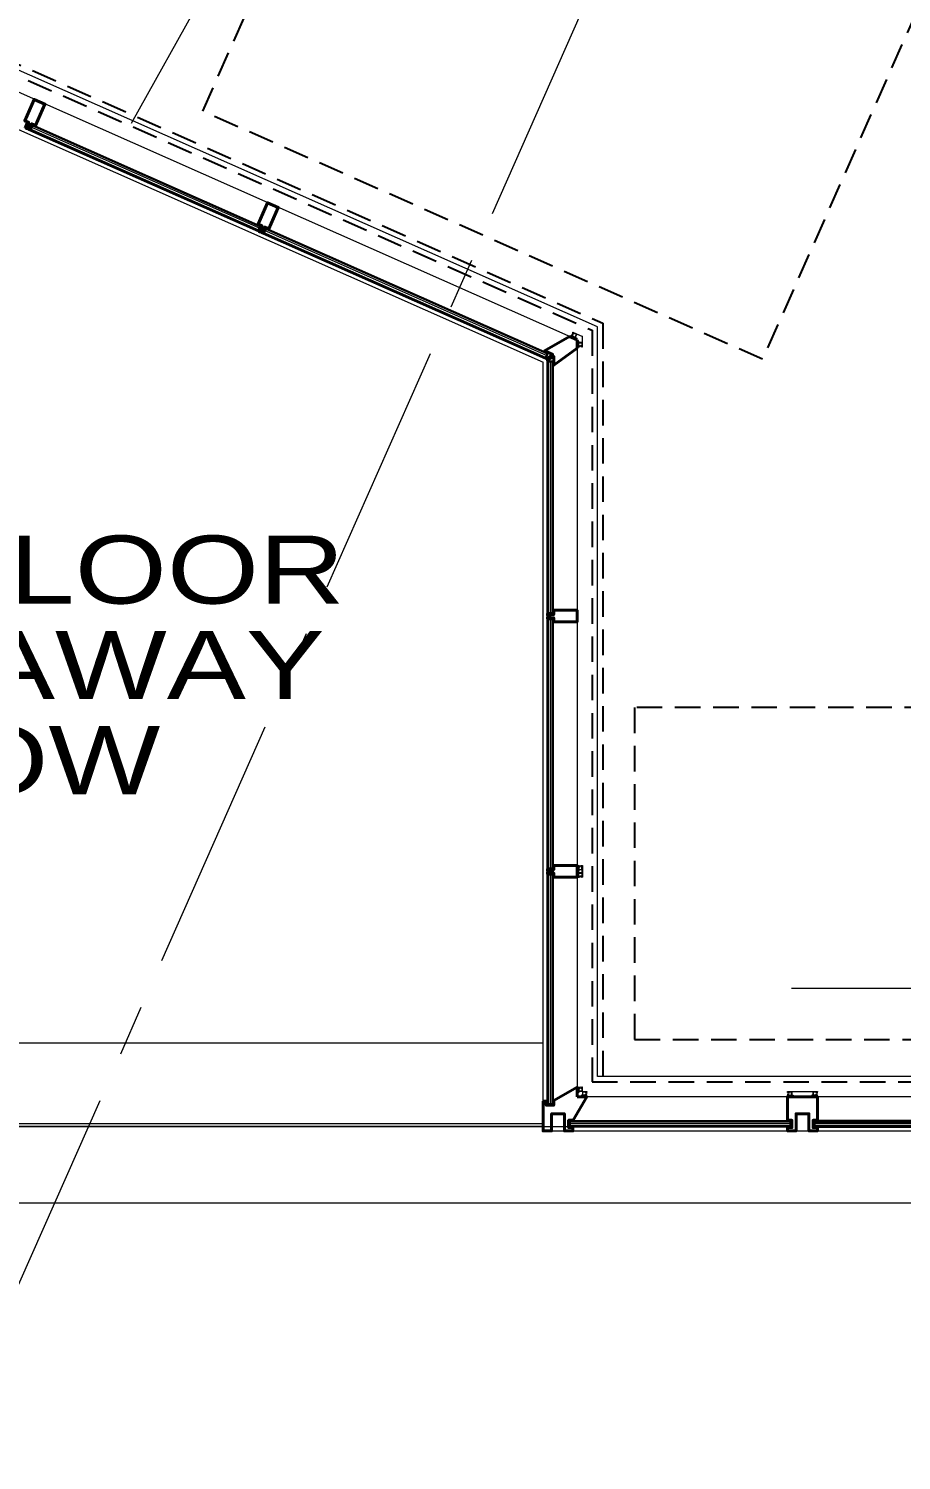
# Model space of a CAD drawing. Header units: inches. Extents: x -26500 to -19632, y -3347 to 2257.
# Drawn here: x -24543 to -24337.8, y -96.4 to 240.2 of the extents above; entities that cross this region are included whole.
import ezdxf

# ---------------------------------------------------------------- set-up
doc = ezdxf.new("R2010")
doc.units = ezdxf.units.IN
doc.header["$LTSCALE"] = 48
doc.header["$MEASUREMENT"] = 0
doc.linetypes.add('A105$0$CENTER', pattern=[2, 1.25, -0.25, 0.25, -0.25])
doc.linetypes.add('NB - 9th floor_plan$0$HIDDEN2', pattern=[0.1875, 0.125, -0.0625])
for name, color, linetype in [('A105$0$A-ANNO-TEXT', 8, 'Continuous'), ('A105$0$A-CLNG-RAIL', 8, 'Continuous'), ('A105$0$A-FLOR-AWNG', 8, 'Continuous'), ('A105$0$A-FLOR-SLAB', 8, 'Continuous'), ('A105$0$A-GLAZ', 8, 'Continuous'), ('A105$0$A-GLAZ-CRNA', 8, 'Continuous'), ('A105$0$A-GLAZ-FULL', 8, 'Continuous'), ('A105$0$A-GRID-GRD1-12', 8, 'Continuous'), ('A105$0$A-GRID-GRDP0-15', 8, 'Continuous'), ('NB - 9th floor_plan$0$STDROPS', 1, 'NB - 9th floor_plan$0$HIDDEN2'), ('NB - 9th floor_plan$0$STSLABEDGE', 1, 'NB - 9th floor_plan$0$HIDDEN2'), ('NB - 9th floor_plan$0$STSLABNOTCH', 1, 'NB - 9th floor_plan$0$HIDDEN2'), ('XREF', 7, 'Continuous')]:
    doc.layers.add(name, color=color, linetype=linetype)
doc.styles.add('A105$0$style-Arial', font='arial.ttf')

# ---------------------------------------------------------------- blocks, each defined once
blk = doc.blocks.new('NB - 9th floor_plan')
at = {"layer": 'NB - 9th floor_plan$0$STDROPS', "transparency": 33554687}
for points in [[(-24370.41, 162.48), (-24502.08, 220.78), (-24400.08, 451.14), (-24268.41, 392.84)], [(-24400.52, 2.59), (-24241.02, 2.59), (-24241.02, 80.6), (-24400.52, 80.59)]]:
    blk.add_lwpolyline(points, close=True, dxfattribs=at)
at = {"layer": 'NB - 9th floor_plan$0$STSLABEDGE', "transparency": 33554687, "elevation": 0}
blk.add_lwpolyline([(-24584.31, 246.25), (-24410.52, 169.31), (-24410.52, -7.4), (-22871.02, -7.4), (-22871.02, 52.59), (-22491.02, 52.59), (-22491.02, -7.4), (-21071.52, -7.4), (-21071.52, 1531.59), (-23870.52, 1531.6), (-23870.52, 1357.71), (-23921.15, 1307.64), (-24082.68, 1379.16), (-24584.31, 246.25)], close=True, dxfattribs=at)
at = {"layer": 'NB - 9th floor_plan$0$STSLABNOTCH', "transparency": 33554687, "elevation": 0}
blk.add_lwpolyline([(-24583.3, 248.54), (-24408.02, 170.93), (-24408.02, -7.4)], dxfattribs=at)
blk = doc.blocks.new('*U974')
at = {"layer": 'A105$0$A-CLNG-RAIL', "linetype": 'Continuous', "lineweight": 13}
for p, q in [((0.65, 0.59), (-0.35, 0.59)), ((-0.35, 0.59), (-0.35, -0.23)), ((-0.3, -0.23), (-0.3, 0.54)), ((-0.3, 0.54), (0.26, 0.54)), ((0.26, 0.54), (0.26, 0.45)), ((0.26, 0.45), (0.37, 0.45)), ((0.31, 0.49), (0.31, 0.54)), ((0.31, 0.54), (0.61, 0.54)), ((0.37, 0.49), (0.31, 0.49)), ((0.37, 0.45), (0.37, 0.49)), ((0.61, 0.49), (0.55, 0.49)), ((0.55, 0.49), (0.55, 0.45)), ((0.55, 0.45), (0.65, 0.45)), ((0.61, 0.54), (0.61, 0.49)), ((0.65, 0.45), (0.65, 0.59)), ((-0.57, -0.23), (-0.65, -0.23)), ((-0.65, -0.23), (-0.65, -0.59)), ((-0.65, -0.59), (-0.6, -0.59)), ((-0.6, -0.39), (-0.6, -0.29)), ((-0.6, -0.29), (0.19, -0.29)), ((-0.6, -0.51), (-0.56, -0.39)), ((-0.56, -0.39), (-0.6, -0.39)), ((-0.6, -0.59), (-0.6, -0.51)), ((-0.44, -0.2), (-0.57, -0.23)), ((-0.44, -0.23), (-0.44, -0.2)), ((-0.35, -0.23), (-0.44, -0.23)), ((0.37, -0.23), (-0.3, -0.23)), ((0.19, -0.39), (0.15, -0.39)), ((0.15, -0.39), (0.19, -0.51)), ((0.19, -0.29), (0.19, -0.39)), ((0.19, -0.51), (0.19, -0.59)), ((0.19, -0.59), (0.23, -0.59)), ((0.23, -0.59), (0.23, -0.37)), ((0.23, -0.37), (0.61, -0.37)), ((0.31, -0.32), (0.31, -0.27)), ((0.31, -0.27), (0.37, -0.27)), ((0.61, -0.32), (0.31, -0.32)), ((0.37, -0.27), (0.37, -0.23)), ((0.65, -0.23), (0.55, -0.23)), ((0.55, -0.23), (0.55, -0.27)), ((0.55, -0.27), (0.61, -0.27)), ((0.61, -0.27), (0.61, -0.32)), ((0.61, -0.37), (0.61, -0.59)), ((0.61, -0.59), (0.65, -0.59)), ((0.65, -0.59), (0.65, -0.23))]:
    blk.add_line(p, q, dxfattribs=at)
at = {"layer": 'A105$0$A-CLNG-RAIL', "lineweight": 13, "flags": 128}
for points in [[(0.39, 0.5), (0.38, 0.44), (0.38, 0.37), (0.33, 0.18)], [(0.39, -0.29), (0.38, -0.23), (0.38, -0.16), (0.33, 0.03)], [(0.55, 0.51), (0.36, 0.51)], [(0.55, -0.3), (0.36, -0.3)]]:
    blk.add_lwpolyline(points, dxfattribs=at)
at = {"layer": 'A105$0$A-CLNG-RAIL', "lineweight": 13}
for points in [[(0.41, 0.5), (0.41, 0.44), (0.41, 0.38), (0.4, 0.34), (0.4, 0.31), (0.37, 0.18)], [(0.41, -0.29), (0.41, -0.23), (0.41, -0.17), (0.4, -0.12), (0.4, -0.1), (0.37, 0.03)], [(0.45, 0.51), (0.44, 0.4), (0.45, 0.34), (0.44, 0.31), (0.44, 0.18)], [(0.45, -0.3), (0.44, -0.19), (0.45, -0.12), (0.44, -0.1), (0.44, 0.03)], [(0.47, 0.51), (0.47, 0.49), (0.46, 0.45), (0.47, 0.36), (0.49, 0.31), (0.51, 0.18)], [(0.47, -0.3), (0.47, -0.28), (0.46, -0.24), (0.47, -0.15), (0.49, -0.1), (0.51, 0.03)], [(0.5, 0.51), (0.5, 0.47), (0.5, 0.41), (0.53, 0.34), (0.54, 0.31), (0.59, 0.18)], [(0.5, -0.29), (0.5, -0.26), (0.5, -0.2), (0.53, -0.13), (0.54, -0.1), (0.59, 0.03)], [(0.53, 0.51), (0.52, 0.46), (0.53, 0.41), (0.57, 0.34), (0.59, 0.31), (0.64, 0.18)], [(0.53, -0.29), (0.52, -0.24), (0.53, -0.2), (0.57, -0.12), (0.59, -0.1), (0.64, 0.03)]]:
    blk.add_open_spline(points, degree=3, dxfattribs=at)
blk = doc.blocks.new('*U975')
at = {"layer": 'A105$0$A-CLNG-RAIL', "linetype": 'Continuous', "lineweight": 13}
for p, q in [((-0.65, 0.45), (-0.65, 0.59)), ((-0.65, 0.59), (0.35, 0.59)), ((-0.55, 0.45), (-0.65, 0.45)), ((-0.31, 0.54), (-0.61, 0.54)), ((-0.61, 0.54), (-0.61, 0.49)), ((-0.61, 0.49), (-0.55, 0.49)), ((-0.55, 0.49), (-0.55, 0.45)), ((-0.37, 0.45), (-0.37, 0.49)), ((-0.37, 0.49), (-0.31, 0.49)), ((-0.26, 0.45), (-0.37, 0.45)), ((-0.31, 0.49), (-0.31, 0.54)), ((0.3, 0.54), (-0.26, 0.54)), ((-0.26, 0.54), (-0.26, 0.45)), ((0.3, -0.23), (0.3, 0.54)), ((0.35, 0.59), (0.35, -0.23)), ((-0.65, -0.59), (-0.65, -0.23)), ((-0.65, -0.23), (-0.55, -0.23)), ((-0.61, -0.59), (-0.65, -0.59)), ((-0.55, -0.27), (-0.61, -0.27)), ((-0.61, -0.27), (-0.61, -0.32)), ((-0.61, -0.32), (-0.31, -0.32)), ((-0.23, -0.37), (-0.61, -0.37)), ((-0.61, -0.37), (-0.61, -0.59)), ((-0.55, -0.23), (-0.55, -0.27)), ((-0.37, -0.27), (-0.37, -0.23)), ((-0.37, -0.23), (0.3, -0.23)), ((-0.31, -0.27), (-0.37, -0.27)), ((-0.31, -0.32), (-0.31, -0.27)), ((-0.23, -0.59), (-0.23, -0.37)), ((-0.19, -0.59), (-0.23, -0.59)), ((0.6, -0.29), (-0.19, -0.29)), ((-0.19, -0.29), (-0.19, -0.39)), ((-0.19, -0.39), (-0.15, -0.39)), ((-0.15, -0.39), (-0.19, -0.51)), ((-0.19, -0.51), (-0.19, -0.59)), ((0.35, -0.23), (0.44, -0.23)), ((0.44, -0.23), (0.44, -0.2)), ((0.44, -0.2), (0.57, -0.23)), ((0.6, -0.51), (0.56, -0.39)), ((0.56, -0.39), (0.6, -0.39)), ((0.57, -0.23), (0.65, -0.23)), ((0.6, -0.39), (0.6, -0.29)), ((0.6, -0.59), (0.6, -0.51)), ((0.65, -0.59), (0.6, -0.59)), ((0.65, -0.23), (0.65, -0.59))]:
    blk.add_line(p, q, dxfattribs=at)
at = {"layer": 'A105$0$A-CLNG-RAIL', "lineweight": 13, "flags": 128}
for points in [[(-0.55, 0.51), (-0.36, 0.51)], [(-0.39, 0.5), (-0.38, 0.44), (-0.38, 0.37), (-0.33, 0.18)], [(-0.39, -0.29), (-0.38, -0.23), (-0.38, -0.16), (-0.33, 0.03)], [(-0.55, -0.3), (-0.36, -0.3)]]:
    blk.add_lwpolyline(points, dxfattribs=at)
at = {"layer": 'A105$0$A-CLNG-RAIL', "lineweight": 13}
for points in [[(-0.53, 0.51), (-0.52, 0.46), (-0.53, 0.41), (-0.57, 0.34), (-0.59, 0.31), (-0.64, 0.18)], [(-0.53, -0.29), (-0.52, -0.24), (-0.53, -0.2), (-0.57, -0.12), (-0.59, -0.1), (-0.64, 0.03)], [(-0.5, 0.51), (-0.5, 0.47), (-0.5, 0.41), (-0.53, 0.34), (-0.54, 0.31), (-0.59, 0.18)], [(-0.5, -0.29), (-0.5, -0.26), (-0.5, -0.2), (-0.53, -0.13), (-0.54, -0.1), (-0.59, 0.03)], [(-0.47, 0.51), (-0.47, 0.49), (-0.46, 0.45), (-0.47, 0.36), (-0.49, 0.31), (-0.51, 0.18)], [(-0.47, -0.3), (-0.47, -0.28), (-0.46, -0.24), (-0.47, -0.15), (-0.49, -0.1), (-0.51, 0.03)], [(-0.45, 0.51), (-0.44, 0.4), (-0.45, 0.34), (-0.44, 0.31), (-0.44, 0.18)], [(-0.45, -0.3), (-0.44, -0.19), (-0.45, -0.12), (-0.44, -0.1), (-0.44, 0.03)], [(-0.41, 0.5), (-0.41, 0.44), (-0.41, 0.38), (-0.4, 0.34), (-0.4, 0.31), (-0.37, 0.18)], [(-0.41, -0.29), (-0.41, -0.23), (-0.41, -0.17), (-0.4, -0.12), (-0.4, -0.1), (-0.37, 0.03)]]:
    blk.add_open_spline(points, degree=3, dxfattribs=at)
blk = doc.blocks.new('*U976')
at = {"layer": 'A105$0$A-CLNG-RAIL', "linetype": 'Continuous', "lineweight": 13}
for p, q in [((-0.23, 0.65), (-0.59, 0.65)), ((-0.59, 0.65), (-0.59, 0.6)), ((-0.59, 0.6), (-0.51, 0.6)), ((-0.51, 0.6), (-0.39, 0.56)), ((-0.39, 0.56), (-0.39, 0.6)), ((-0.39, 0.6), (-0.29, 0.6)), ((-0.29, 0.6), (-0.29, -0.19)), ((-0.23, 0.57), (-0.23, 0.65)), ((-0.2, 0.44), (-0.23, 0.57)), ((-0.23, 0.35), (-0.23, 0.44)), ((-0.23, 0.44), (-0.2, 0.44)), ((0.59, 0.35), (-0.23, 0.35)), ((-0.23, -0.37), (-0.23, 0.3)), ((-0.23, 0.3), (0.54, 0.3)), ((0.54, 0.3), (0.54, -0.26)), ((0.59, -0.65), (0.59, 0.35)), ((-0.51, -0.19), (-0.59, -0.19)), ((-0.59, -0.19), (-0.59, -0.23)), ((-0.59, -0.23), (-0.37, -0.23)), ((-0.37, -0.61), (-0.59, -0.61)), ((-0.59, -0.61), (-0.59, -0.65)), ((-0.59, -0.65), (-0.23, -0.65)), ((-0.39, -0.15), (-0.51, -0.19)), ((-0.39, -0.19), (-0.39, -0.15)), ((-0.29, -0.19), (-0.39, -0.19)), ((-0.37, -0.23), (-0.37, -0.61)), ((-0.32, -0.61), (-0.32, -0.31)), ((-0.32, -0.31), (-0.27, -0.31)), ((-0.27, -0.61), (-0.32, -0.61)), ((-0.27, -0.31), (-0.27, -0.37)), ((-0.27, -0.37), (-0.23, -0.37)), ((-0.23, -0.55), (-0.27, -0.55)), ((-0.27, -0.55), (-0.27, -0.61)), ((-0.23, -0.65), (-0.23, -0.55)), ((0.54, -0.26), (0.45, -0.26)), ((0.45, -0.26), (0.45, -0.37)), ((0.45, -0.37), (0.49, -0.37)), ((0.49, -0.55), (0.45, -0.55)), ((0.45, -0.55), (0.45, -0.65)), ((0.45, -0.65), (0.59, -0.65)), ((0.49, -0.37), (0.49, -0.31)), ((0.49, -0.31), (0.54, -0.31)), ((0.49, -0.61), (0.49, -0.55)), ((0.54, -0.61), (0.49, -0.61)), ((0.54, -0.31), (0.54, -0.61))]:
    blk.add_line(p, q, dxfattribs=at)
at = {"layer": 'A105$0$A-CLNG-RAIL', "lineweight": 13, "flags": 128}
for points in [[(-0.3, -0.55), (-0.3, -0.36)], [(-0.29, -0.39), (-0.23, -0.38), (-0.16, -0.38), (0.03, -0.33)], [(0.5, -0.39), (0.44, -0.38), (0.37, -0.38), (0.18, -0.33)], [(0.51, -0.55), (0.51, -0.36)]]:
    blk.add_lwpolyline(points, dxfattribs=at)
at = {"layer": 'A105$0$A-CLNG-RAIL', "lineweight": 13}
for points in [[(-0.3, -0.45), (-0.19, -0.44), (-0.12, -0.45), (-0.1, -0.44), (0.03, -0.44)], [(-0.3, -0.47), (-0.28, -0.47), (-0.24, -0.46), (-0.15, -0.47), (-0.1, -0.49), (0.03, -0.51)], [(-0.29, -0.41), (-0.23, -0.41), (-0.17, -0.41), (-0.12, -0.4), (-0.1, -0.4), (0.03, -0.37)], [(-0.29, -0.5), (-0.26, -0.5), (-0.2, -0.5), (-0.13, -0.53), (-0.1, -0.54), (0.03, -0.59)], [(-0.29, -0.53), (-0.24, -0.52), (-0.2, -0.53), (-0.12, -0.57), (-0.1, -0.59), (0.03, -0.64)], [(0.5, -0.41), (0.44, -0.41), (0.38, -0.41), (0.34, -0.4), (0.31, -0.4), (0.18, -0.37)], [(0.51, -0.45), (0.4, -0.44), (0.34, -0.45), (0.31, -0.44), (0.18, -0.44)], [(0.51, -0.47), (0.49, -0.47), (0.45, -0.46), (0.36, -0.47), (0.31, -0.49), (0.18, -0.51)], [(0.51, -0.5), (0.47, -0.5), (0.41, -0.5), (0.34, -0.53), (0.31, -0.54), (0.18, -0.59)], [(0.51, -0.53), (0.46, -0.52), (0.41, -0.53), (0.34, -0.57), (0.31, -0.59), (0.18, -0.64)]]:
    blk.add_open_spline(points, degree=3, dxfattribs=at)
blk = doc.blocks.new('*U977')
at = {"layer": 'A105$0$A-CLNG-RAIL', "linetype": 'Continuous', "lineweight": 13}
for p, q in [((-0.59, 0.61), (-0.59, 0.65)), ((-0.59, 0.65), (-0.23, 0.65)), ((-0.37, 0.61), (-0.59, 0.61)), ((-0.59, 0.19), (-0.59, 0.23)), ((-0.59, 0.23), (-0.37, 0.23)), ((-0.51, 0.19), (-0.59, 0.19)), ((-0.39, 0.15), (-0.51, 0.19)), ((-0.29, 0.19), (-0.39, 0.19)), ((-0.39, 0.19), (-0.39, 0.15)), ((-0.37, 0.23), (-0.37, 0.61)), ((-0.27, 0.61), (-0.32, 0.61)), ((-0.32, 0.61), (-0.32, 0.31)), ((-0.32, 0.31), (-0.27, 0.31)), ((-0.29, -0.6), (-0.29, 0.19)), ((-0.27, 0.55), (-0.27, 0.61)), ((-0.23, 0.55), (-0.27, 0.55)), ((-0.27, 0.31), (-0.27, 0.37)), ((-0.27, 0.37), (-0.23, 0.37)), ((-0.23, 0.65), (-0.23, 0.55)), ((-0.23, 0.37), (-0.23, -0.3)), ((0.45, 0.55), (0.45, 0.65)), ((0.45, 0.65), (0.59, 0.65)), ((0.49, 0.55), (0.45, 0.55)), ((0.45, 0.26), (0.45, 0.37)), ((0.45, 0.37), (0.49, 0.37)), ((0.54, 0.26), (0.45, 0.26)), ((0.54, 0.61), (0.49, 0.61)), ((0.49, 0.61), (0.49, 0.55)), ((0.49, 0.37), (0.49, 0.31)), ((0.49, 0.31), (0.54, 0.31)), ((0.54, 0.31), (0.54, 0.61)), ((0.54, -0.3), (0.54, 0.26)), ((0.59, 0.65), (0.59, -0.35)), ((-0.59, -0.6), (-0.51, -0.6)), ((-0.59, -0.65), (-0.59, -0.6)), ((-0.23, -0.65), (-0.59, -0.65)), ((-0.51, -0.6), (-0.39, -0.56)), ((-0.39, -0.56), (-0.39, -0.6)), ((-0.39, -0.6), (-0.29, -0.6)), ((-0.23, -0.3), (0.54, -0.3)), ((0.59, -0.35), (-0.23, -0.35)), ((-0.23, -0.35), (-0.23, -0.44)), ((-0.23, -0.44), (-0.2, -0.44)), ((-0.2, -0.44), (-0.23, -0.57)), ((-0.23, -0.57), (-0.23, -0.65))]:
    blk.add_line(p, q, dxfattribs=at)
at = {"layer": 'A105$0$A-CLNG-RAIL', "lineweight": 13, "flags": 128}
for points in [[(-0.3, 0.55), (-0.3, 0.36)], [(-0.29, 0.39), (-0.23, 0.38), (-0.16, 0.38), (0.03, 0.33)], [(0.5, 0.39), (0.44, 0.38), (0.37, 0.38), (0.18, 0.33)], [(0.51, 0.55), (0.51, 0.36)]]:
    blk.add_lwpolyline(points, dxfattribs=at)
at = {"layer": 'A105$0$A-CLNG-RAIL', "lineweight": 13}
for points in [[(-0.3, 0.47), (-0.28, 0.47), (-0.24, 0.46), (-0.15, 0.47), (-0.1, 0.49), (0.03, 0.51)], [(-0.3, 0.45), (-0.19, 0.44), (-0.12, 0.45), (-0.1, 0.44), (0.03, 0.44)], [(-0.29, 0.53), (-0.24, 0.52), (-0.2, 0.53), (-0.12, 0.57), (-0.1, 0.59), (0.03, 0.64)], [(-0.29, 0.5), (-0.26, 0.5), (-0.2, 0.5), (-0.13, 0.53), (-0.1, 0.54), (0.03, 0.59)], [(-0.29, 0.41), (-0.23, 0.41), (-0.17, 0.41), (-0.12, 0.4), (-0.1, 0.4), (0.03, 0.37)], [(0.51, 0.53), (0.46, 0.52), (0.41, 0.53), (0.34, 0.57), (0.31, 0.59), (0.18, 0.64)], [(0.51, 0.5), (0.47, 0.5), (0.41, 0.5), (0.34, 0.53), (0.31, 0.54), (0.18, 0.59)], [(0.51, 0.47), (0.49, 0.47), (0.45, 0.46), (0.36, 0.47), (0.31, 0.49), (0.18, 0.51)], [(0.51, 0.45), (0.4, 0.44), (0.34, 0.45), (0.31, 0.44), (0.18, 0.44)], [(0.5, 0.41), (0.44, 0.41), (0.38, 0.41), (0.34, 0.4), (0.31, 0.4), (0.18, 0.37)]]:
    blk.add_open_spline(points, degree=3, dxfattribs=at)
blk = doc.blocks.new('*U978')
at = {"layer": 'A105$0$A-CLNG-RAIL', "linetype": 'Continuous', "lineweight": 13}
for p, q in [((-0.83, -0.28), (-0.69, 0.05)), ((-0.69, 0.05), (-0.59, 0.01)), ((-0.59, 0.01), (-0.61, -0.03)), ((-0.41, 0.68), (-0.35, 0.81)), ((-0.31, 0.64), (-0.41, 0.68)), ((-0.35, 0.81), (0.56, 0.4)), ((-0.33, 0.74), (-0.35, 0.7)), ((-0.35, 0.7), (-0.3, 0.67)), ((-0.06, 0.62), (-0.33, 0.74)), ((-0.3, 0.67), (-0.31, 0.64)), ((-0.15, 0.56), (-0.13, 0.6)), ((-0.05, 0.52), (-0.15, 0.56)), ((-0.13, 0.6), (-0.08, 0.58)), ((-0.08, 0.58), (-0.06, 0.62)), ((-0.02, 0.6), (-0.05, 0.52)), ((0.49, 0.38), (-0.02, 0.6)), ((0.18, -0.33), (0.49, 0.38)), ((0.56, 0.4), (0.22, -0.35)), ((-0.79, -0.3), (-0.83, -0.28)), ((-0.7, -0.1), (-0.79, -0.3)), ((-0.36, -0.25), (-0.7, -0.1)), ((-0.66, 0), (-0.68, -0.05)), ((-0.68, -0.05), (-0.41, -0.17)), ((-0.61, -0.03), (-0.66, 0)), ((-0.45, -0.45), (-0.36, -0.25)), ((-0.41, -0.47), (-0.45, -0.45)), ((-0.44, -0.1), (-0.43, -0.06)), ((-0.39, -0.13), (-0.44, -0.1)), ((-0.43, -0.06), (0.18, -0.33)), ((-0.41, -0.17), (-0.39, -0.13)), ((-0.38, -0.39), (-0.41, -0.47)), ((-0.29, -0.29), (-0.38, -0.39)), ((-0.29, -0.19), (-0.33, -0.28)), ((-0.33, -0.28), (-0.29, -0.29)), ((0.43, -0.51), (-0.29, -0.19)), ((0.22, -0.35), (0.31, -0.39)), ((0.31, -0.39), (0.32, -0.36)), ((0.31, -0.79), (0.34, -0.71)), ((0.35, -0.81), (0.31, -0.79)), ((0.32, -0.36), (0.42, -0.44)), ((0.34, -0.71), (0.36, -0.58)), ((0.5, -0.48), (0.35, -0.81)), ((0.36, -0.58), (0.39, -0.6)), ((0.39, -0.6), (0.43, -0.51)), ((0.42, -0.44), (0.5, -0.48))]:
    blk.add_line(p, q, dxfattribs=at)
at = {"layer": 'A105$0$A-CLNG-RAIL', "lineweight": 13, "flags": 128}
for points in [[(-0.48, -0.1), (-0.44, -0.06), (-0.41, 0.01), (-0.29, 0.16)], [(-0.3, 0.69), (-0.12, 0.61)], [(-0.16, 0.62), (-0.17, 0.56), (-0.19, 0.49), (-0.23, 0.3)], [(-0.62, -0.05), (-0.45, -0.13)]]:
    blk.add_lwpolyline(points, dxfattribs=at)
at = {"layer": 'A105$0$A-CLNG-RAIL', "lineweight": 13}
for points in [[(-0.6, -0.05), (-0.57, -0.01), (-0.57, 0.04), (-0.57, 0.12), (-0.58, 0.15), (-0.57, 0.29)], [(-0.57, -0.07), (-0.56, -0.03), (-0.54, 0.02), (-0.54, 0.1), (-0.54, 0.13), (-0.52, 0.27)], [(-0.55, -0.08), (-0.54, -0.07), (-0.52, -0.03), (-0.49, 0.06), (-0.49, 0.11), (-0.46, 0.24)], [(-0.53, -0.09), (-0.48, 0), (-0.46, 0.07), (-0.45, 0.09), (-0.39, 0.21)], [(-0.28, 0.68), (-0.29, 0.63), (-0.32, 0.59), (-0.39, 0.54), (-0.41, 0.52), (-0.51, 0.42)], [(-0.49, -0.1), (-0.47, -0.05), (-0.45, 0.01), (-0.42, 0.05), (-0.4, 0.07), (-0.33, 0.18)], [(-0.25, 0.66), (-0.27, 0.63), (-0.29, 0.58), (-0.34, 0.53), (-0.37, 0.5), (-0.46, 0.4)], [(-0.22, 0.66), (-0.23, 0.64), (-0.24, 0.6), (-0.29, 0.52), (-0.32, 0.48), (-0.4, 0.37)], [(-0.2, 0.65), (-0.24, 0.54), (-0.27, 0.49), (-0.28, 0.46), (-0.33, 0.34)], [(-0.18, 0.62), (-0.2, 0.57), (-0.22, 0.52), (-0.23, 0.47), (-0.24, 0.45), (-0.27, 0.32)]]:
    blk.add_open_spline(points, degree=3, dxfattribs=at)
blk = doc.blocks.new('*U979')
at = {"layer": 'A105$0$A-GLAZ', "linetype": 'Continuous', "lineweight": 40}
blk.add_line((-0.49, -2.04), (-1.07, -3.35), dxfattribs=at)
at = {"layer": 'A105$0$A-GLAZ', "linetype": 'Continuous', "lineweight": 40, "extrusion": (0, 0, -1)}
blk.add_arc((1.01, -3.52), 0.177, 68.8826, 158.8826, dxfattribs=at)
at = {"layer": 'A105$0$A-GLAZ-CRNA', "linetype": 'Continuous', "lineweight": 40, "flags": 128}
for points in [[(-1.18, -2.66), (-1.4, -2.56), (-1.64, -3.1), (-1.76, -3.05), (-1.15, -1.68), (-2.07, -1.27), (0.16, 3.76), (1.42, 3.2)], [(-1.18, -2.66), (-0.95, -2.76), (-1.19, -3.3), (-1.07, -3.35), (-0.47, -1.98), (0.45, -2.38), (2.67, 2.64), (1.42, 3.2)]]:
    blk.add_lwpolyline(points, dxfattribs=at)
at = {"layer": 'A105$0$A-GLAZ-CRNA', "linetype": 'Continuous', "lineweight": 40, "extrusion": (0, 0, -1)}
for centre in [(1.92, -3.11), (1.01, -3.52)]:
    blk.add_arc(centre, 0.177, 68.8826, 158.8826, dxfattribs=at)
blk = doc.blocks.new('*U980')
at = {"layer": 'A105$0$A-GLAZ', "linetype": 'Continuous', "lineweight": 40}
blk.add_line((-2.06, -0.38), (-3.5, -0.38), dxfattribs=at)
at = {"layer": 'A105$0$A-GLAZ', "linetype": 'Continuous', "lineweight": 40, "extrusion": (0, 0, -1)}
blk.add_arc((3.63, -0.5), 0.177, 135, 225, dxfattribs=at)
at = {"layer": 'A105$0$A-GLAZ-CRNA', "linetype": 'Continuous', "lineweight": 40}
for p, q in [((-2.25, 0.62), (-3.5, 0.62)), ((-2.25, -0.63), (-3.5, -0.63))]:
    blk.add_line(p, q, dxfattribs=at)
at = {"layer": 'A105$0$A-GLAZ-CRNA', "linetype": 'Continuous', "lineweight": 40, "flags": 128}
for points in [[(-2.91, 0), (-2.91, 0.25), (-3.5, 0.25), (-3.5, 0.37), (-2, 0.37), (-2, 1.37), (3.5, 1.38), (3.5, 0)], [(-2.91, 0), (-2.91, -0.25), (-3.5, -0.25), (-3.5, -0.38), (-2, -0.38), (-2, -1.38), (3.5, -1.37), (3.5, 0)]]:
    blk.add_lwpolyline(points, dxfattribs=at)
at = {"layer": 'A105$0$A-GLAZ-CRNA', "linetype": 'Continuous', "lineweight": 40, "extrusion": (0, 0, -1)}
for centre in [(3.62, 0.5), (3.62, -0.5)]:
    blk.add_arc(centre, 0.177, 135, 225, dxfattribs=at)
blk = doc.blocks.new('*U981')
at = {"layer": 'A105$0$A-GLAZ', "linetype": 'Continuous', "lineweight": 40}
blk.add_line((-0.49, -2.04), (-1.07, -3.35), dxfattribs=at)
at = {"layer": 'A105$0$A-GLAZ', "linetype": 'Continuous', "lineweight": 40, "extrusion": (0, 0, -1)}
blk.add_arc((1.01, -3.52), 0.177, 68.8878, 158.8878, dxfattribs=at)
at = {"layer": 'A105$0$A-GLAZ-CRNA', "linetype": 'Continuous', "lineweight": 40}
for p, q in [((-1.48, -1.8), (-1.99, -2.95)), ((-0.34, -2.31), (-0.84, -3.45))]:
    blk.add_line(p, q, dxfattribs=at)
at = {"layer": 'A105$0$A-GLAZ-CRNA', "linetype": 'Continuous', "lineweight": 40, "flags": 128}
for points in [[(-1.18, -2.66), (-1.4, -2.56), (-1.64, -3.1), (-1.76, -3.05), (-1.15, -1.68), (-2.07, -1.27), (0.16, 3.76), (1.42, 3.2)], [(-1.18, -2.66), (-0.95, -2.76), (-1.19, -3.3), (-1.07, -3.35), (-0.47, -1.98), (0.45, -2.38), (2.67, 2.64), (1.42, 3.2)]]:
    blk.add_lwpolyline(points, dxfattribs=at)
at = {"layer": 'A105$0$A-GLAZ-CRNA', "linetype": 'Continuous', "lineweight": 40, "extrusion": (0, 0, -1)}
for centre in [(1.92, -3.11), (1.01, -3.52)]:
    blk.add_arc(centre, 0.177, 68.8878, 158.8878, dxfattribs=at)
blk = doc.blocks.new('*U988')
at = {"layer": 'A105$0$A-GLAZ', "linetype": 'Continuous', "lineweight": 0}
for p, q in [((26.5, 4), (-26.5, 4)), ((27.25, -2.25), (-27.25, -2.25)), ((27.25, -2.75), (-27.25, -2.75))]:
    blk.add_line(p, q, dxfattribs=at)
at = {"layer": 'A105$0$A-GLAZ', "linetype": 'Continuous', "lineweight": 40}
for p, q in [((27.25, -1.75), (-27.25, -1.75)), ((-27.25, -1.75), (-27.25, -3)), ((27.25, -3), (-27.25, -3)), ((27.25, -1.75), (27.25, -3))]:
    blk.add_line(p, q, dxfattribs=at)
at = {"layer": 'A105$0$A-GLAZ', "linetype": 'Continuous', "lineweight": 40, "flags": 128}
for points in [[(-30, 0), (-28.5, 0), (-28.5, -4), (-26.5, -4), (-26.5, -3.25), (-27.5, -3.25), (-27.5, -1.5), (-26.5, -1.5), (-26.5, 4), (-30, 4)], [(30, 0), (28.5, 0), (28.5, -4), (26.5, -4), (26.5, -3.25), (27.5, -3.25), (27.5, -1.5), (26.5, -1.5), (26.5, 4), (30, 4)]]:
    blk.add_lwpolyline(points, dxfattribs=at)
blk = doc.blocks.new('*U1015')
at = {"layer": 'A105$0$A-CLNG-RAIL', "linetype": 'Continuous', "lineweight": 13}
for p, q in [((-0.59, 0.61), (-0.59, 0.65)), ((-0.59, 0.65), (-0.23, 0.65)), ((-0.37, 0.61), (-0.59, 0.61)), ((-0.59, 0.19), (-0.59, 0.23)), ((-0.59, 0.23), (-0.37, 0.23)), ((-0.51, 0.19), (-0.59, 0.19)), ((-0.39, 0.15), (-0.51, 0.19)), ((-0.29, 0.19), (-0.39, 0.19)), ((-0.39, 0.19), (-0.39, 0.15)), ((-0.37, 0.23), (-0.37, 0.61)), ((-0.27, 0.61), (-0.32, 0.61)), ((-0.32, 0.61), (-0.32, 0.31)), ((-0.32, 0.31), (-0.27, 0.31)), ((-0.29, -0.6), (-0.29, 0.19)), ((-0.27, 0.55), (-0.27, 0.61)), ((-0.23, 0.55), (-0.27, 0.55)), ((-0.27, 0.31), (-0.27, 0.37)), ((-0.27, 0.37), (-0.23, 0.37)), ((-0.23, 0.65), (-0.23, 0.55)), ((-0.23, 0.37), (-0.23, -0.3)), ((0.45, 0.55), (0.45, 0.65)), ((0.45, 0.65), (0.59, 0.65)), ((0.49, 0.55), (0.45, 0.55)), ((0.45, 0.26), (0.45, 0.37)), ((0.45, 0.37), (0.49, 0.37)), ((0.54, 0.26), (0.45, 0.26)), ((0.54, 0.61), (0.49, 0.61)), ((0.49, 0.61), (0.49, 0.55)), ((0.49, 0.37), (0.49, 0.31)), ((0.49, 0.31), (0.54, 0.31)), ((0.54, 0.31), (0.54, 0.61)), ((0.54, -0.3), (0.54, 0.26)), ((0.59, 0.65), (0.59, -0.35)), ((-0.59, -0.6), (-0.51, -0.6)), ((-0.59, -0.65), (-0.59, -0.6)), ((-0.23, -0.65), (-0.59, -0.65)), ((-0.51, -0.6), (-0.39, -0.56)), ((-0.39, -0.56), (-0.39, -0.6)), ((-0.39, -0.6), (-0.29, -0.6)), ((-0.23, -0.3), (0.54, -0.3)), ((0.59, -0.35), (-0.23, -0.35)), ((-0.23, -0.35), (-0.23, -0.44)), ((-0.23, -0.44), (-0.2, -0.44)), ((-0.2, -0.44), (-0.23, -0.57)), ((-0.23, -0.57), (-0.23, -0.65))]:
    blk.add_line(p, q, dxfattribs=at)
at = {"layer": 'A105$0$A-CLNG-RAIL', "lineweight": 13, "flags": 128}
for points in [[(-0.3, 0.55), (-0.3, 0.36)], [(-0.29, 0.39), (-0.23, 0.38), (-0.16, 0.38), (0.03, 0.33)], [(0.5, 0.39), (0.44, 0.38), (0.37, 0.38), (0.18, 0.33)], [(0.51, 0.55), (0.51, 0.36)]]:
    blk.add_lwpolyline(points, dxfattribs=at)
at = {"layer": 'A105$0$A-CLNG-RAIL', "lineweight": 13}
for points in [[(-0.3, 0.47), (-0.28, 0.47), (-0.24, 0.46), (-0.15, 0.47), (-0.1, 0.49), (0.03, 0.51)], [(-0.3, 0.45), (-0.19, 0.44), (-0.12, 0.45), (-0.1, 0.44), (0.03, 0.44)], [(-0.29, 0.53), (-0.24, 0.52), (-0.2, 0.53), (-0.12, 0.57), (-0.1, 0.59), (0.03, 0.64)], [(-0.29, 0.5), (-0.26, 0.5), (-0.2, 0.5), (-0.13, 0.53), (-0.1, 0.54), (0.03, 0.59)], [(-0.29, 0.41), (-0.23, 0.41), (-0.17, 0.41), (-0.12, 0.4), (-0.1, 0.4), (0.03, 0.37)], [(0.51, 0.53), (0.46, 0.52), (0.41, 0.53), (0.34, 0.57), (0.31, 0.59), (0.18, 0.64)], [(0.51, 0.5), (0.47, 0.5), (0.41, 0.5), (0.34, 0.53), (0.31, 0.54), (0.18, 0.59)], [(0.51, 0.47), (0.49, 0.47), (0.45, 0.46), (0.36, 0.47), (0.31, 0.49), (0.18, 0.51)], [(0.51, 0.45), (0.4, 0.44), (0.34, 0.45), (0.31, 0.44), (0.18, 0.44)], [(0.5, 0.41), (0.44, 0.41), (0.38, 0.41), (0.34, 0.4), (0.31, 0.4), (0.18, 0.37)]]:
    blk.add_open_spline(points, degree=3, dxfattribs=at)
blk = doc.blocks.new('*U1016')
at = {"layer": 'A105$0$A-CLNG-RAIL', "linetype": 'Continuous', "lineweight": 13}
for p, q in [((0.65, 0.59), (-0.35, 0.59)), ((-0.35, 0.59), (-0.35, -0.23)), ((-0.3, -0.23), (-0.3, 0.54)), ((-0.3, 0.54), (0.26, 0.54)), ((0.26, 0.54), (0.26, 0.45)), ((0.26, 0.45), (0.37, 0.45)), ((0.31, 0.49), (0.31, 0.54)), ((0.31, 0.54), (0.61, 0.54)), ((0.37, 0.49), (0.31, 0.49)), ((0.37, 0.45), (0.37, 0.49)), ((0.61, 0.49), (0.55, 0.49)), ((0.55, 0.49), (0.55, 0.45)), ((0.55, 0.45), (0.65, 0.45)), ((0.61, 0.54), (0.61, 0.49)), ((0.65, 0.45), (0.65, 0.59)), ((-0.57, -0.23), (-0.65, -0.23)), ((-0.65, -0.23), (-0.65, -0.59)), ((-0.65, -0.59), (-0.6, -0.59)), ((-0.6, -0.39), (-0.6, -0.29)), ((-0.6, -0.29), (0.19, -0.29)), ((-0.6, -0.51), (-0.56, -0.39)), ((-0.56, -0.39), (-0.6, -0.39)), ((-0.6, -0.59), (-0.6, -0.51)), ((-0.44, -0.2), (-0.57, -0.23)), ((-0.44, -0.23), (-0.44, -0.2)), ((-0.35, -0.23), (-0.44, -0.23)), ((0.37, -0.23), (-0.3, -0.23)), ((0.19, -0.39), (0.15, -0.39)), ((0.15, -0.39), (0.19, -0.51)), ((0.19, -0.29), (0.19, -0.39)), ((0.19, -0.51), (0.19, -0.59)), ((0.19, -0.59), (0.23, -0.59)), ((0.23, -0.59), (0.23, -0.37)), ((0.23, -0.37), (0.61, -0.37)), ((0.31, -0.32), (0.31, -0.27)), ((0.31, -0.27), (0.37, -0.27)), ((0.61, -0.32), (0.31, -0.32)), ((0.37, -0.27), (0.37, -0.23)), ((0.65, -0.23), (0.55, -0.23)), ((0.55, -0.23), (0.55, -0.27)), ((0.55, -0.27), (0.61, -0.27)), ((0.61, -0.27), (0.61, -0.32)), ((0.61, -0.37), (0.61, -0.59)), ((0.61, -0.59), (0.65, -0.59)), ((0.65, -0.59), (0.65, -0.23))]:
    blk.add_line(p, q, dxfattribs=at)
at = {"layer": 'A105$0$A-CLNG-RAIL', "lineweight": 13, "flags": 128}
for points in [[(0.39, 0.5), (0.38, 0.44), (0.38, 0.37), (0.33, 0.18)], [(0.39, -0.29), (0.38, -0.23), (0.38, -0.16), (0.33, 0.03)], [(0.55, 0.51), (0.36, 0.51)], [(0.55, -0.3), (0.36, -0.3)]]:
    blk.add_lwpolyline(points, dxfattribs=at)
at = {"layer": 'A105$0$A-CLNG-RAIL', "lineweight": 13}
for points in [[(0.41, 0.5), (0.41, 0.44), (0.41, 0.38), (0.4, 0.34), (0.4, 0.31), (0.37, 0.18)], [(0.41, -0.29), (0.41, -0.23), (0.41, -0.17), (0.4, -0.12), (0.4, -0.1), (0.37, 0.03)], [(0.45, 0.51), (0.44, 0.4), (0.45, 0.34), (0.44, 0.31), (0.44, 0.18)], [(0.45, -0.3), (0.44, -0.19), (0.45, -0.12), (0.44, -0.1), (0.44, 0.03)], [(0.47, 0.51), (0.47, 0.49), (0.46, 0.45), (0.47, 0.36), (0.49, 0.31), (0.51, 0.18)], [(0.47, -0.3), (0.47, -0.28), (0.46, -0.24), (0.47, -0.15), (0.49, -0.1), (0.51, 0.03)], [(0.5, 0.51), (0.5, 0.47), (0.5, 0.41), (0.53, 0.34), (0.54, 0.31), (0.59, 0.18)], [(0.5, -0.29), (0.5, -0.26), (0.5, -0.2), (0.53, -0.13), (0.54, -0.1), (0.59, 0.03)], [(0.53, 0.51), (0.52, 0.46), (0.53, 0.41), (0.57, 0.34), (0.59, 0.31), (0.64, 0.18)], [(0.53, -0.29), (0.52, -0.24), (0.53, -0.2), (0.57, -0.12), (0.59, -0.1), (0.64, 0.03)]]:
    blk.add_open_spline(points, degree=3, dxfattribs=at)
blk = doc.blocks.new('*U1014')
at = {"layer": 'A105$0$A-CLNG-RAIL', "linetype": 'Continuous', "lineweight": 13}
for points in [[(4.09, 4.09), (4.09, 5.15), (4.04, 5.15), (4.04, 4.09)], [(4.04, 4.09), (5.14, 4.09), (5.14, 4.04), (4.04, 4.04)]]:
    blk.add_3dface(points, dxfattribs=at)
at = {"layer": 'A105$0$A-GLAZ', "linetype": 'Continuous', "lineweight": 40}
for p in [(2.85, 5.15), (5.15, 2.85)]:
    blk.add_line(p, (2.85, 2.85), dxfattribs=at)
at = {"layer": 'A105$0$A-GLAZ', "linetype": 'Continuous', "lineweight": 30}
for p in [(1.1, -2.9), (1.1, -3.15)]:
    blk.add_line(p, (1.1, -4.15), dxfattribs=at)
at = {"layer": 'A105$0$A-GLAZ', "linetype": 'Continuous', "lineweight": 40, "flags": 128}
for points in [[(-5.15, 1.85), (-4.4, 1.85), (-4.4, 0.85), (-2.65, 0.85), (-2.65, 1.95), (2.85, 5.15)], [(-1.65, -1.14), (-3.15, -1.14), (-3.15, -5.15), (-5.15, -5.15), (-5.15, -4.4), (-5.15, -2.9), (-5.15, 1.86)], [(-1.65, -1.14), (-0.15, -1.14), (-0.15, -5.15), (1.85, -5.15), (1.85, -4.4), (0.85, -4.4), (0.85, -2.65), (1.95, -2.65), (5.15, 2.85)], [(-3.15, -1.14), (-3.15, -5.15)]]:
    blk.add_lwpolyline(points, dxfattribs=at)
at = {"layer": 'A105$0$A-GLAZ', "linetype": 'Continuous', "lineweight": 0}
for p in [(-5.15, -4.15), (-5.15, -4.15), (-5.15, -5.15)]:
    blk.add_point(p, dxfattribs=at)
at = {"layer": 'A105$0$A-GLAZ-FULL', "linetype": 'Continuous', "lineweight": 30}
blk.add_line((-2.9, 1.1), (-4.15, 1.1), dxfattribs=at)
at = {"layer": 'A105$0$A-CLNG-RAIL', "lineweight": 13}
for name, p in [('*U1015', (3.45, 4.5)), ('*U1016', (4.49, 3.45))]:
    blk.add_blockref(name, p, dxfattribs=at)
blk = doc.blocks.new('A105')
at = {"layer": 'A105$0$A-ANNO-TEXT', "lineweight": 0, "transparency": 33554687}
blk.add_line((-24478.677, 289.78), (-24518.9601, 217.8958), dxfattribs=at)
at = {"layer": 'A105$0$A-CLNG-RAIL', "lineweight": 13, "transparency": 33554687}
for points in [[(-24415.0208, 168.8244), (-24412.7835, 167.8338), (-24412.8335, 167.8013), (-24415.0411, 168.7787)], [(-24412.7846, 165.3864), (-24412.7831, 167.8331), (-24412.8331, 167.8006), (-24412.8346, 165.3864)], [(-24412.8336, 40.7139), (-24412.8336, 43.4634), (-24412.7836, 43.4634), (-24412.7836, 40.7139)], [(-24364.5228, -9.6665), (-24357.5233, -9.6665), (-24357.5233, -9.7165), (-24364.5228, -9.7165)]]:
    blk.add_3dface(points, dxfattribs=at)
at = {"layer": 'A105$0$A-FLOR-AWNG', "lineweight": 0, "transparency": 33554687}
for p, q in [((-24422.0237, 1.7199), (-24582.1122, 1.7199)), ((-24422.0237, -17.9051), (-24592.7547, -17.9051)), ((-24422.0237, -17.2801), (-24592.4158, -17.2801)), ((-23011.0236, -35.9051), (-24602.516, -35.9051)), ((-24108.805, -35.9051), (-24602.516, -35.9051))]:
    blk.add_line(p, q, dxfattribs=at)
at = {"layer": 'A105$0$A-FLOR-SLAB', "lineweight": 0, "transparency": 33554687}
for p, q in [((-24409.2697, 170.1191), (-24582.659, 246.8918)), ((-24409.272, -6.1545), (-24409.2697, 170.1191))]:
    blk.add_line(p, q, dxfattribs=at)
at = {"layer": 'A105$0$A-FLOR-SLAB', "lineweight": 0, "transparency": 33554687, "flags": 128}
blk.add_lwpolyline([(-23869.2731, 1530.3475), (-21072.7739, 1530.3449), (-21072.7739, -6.1545), (-22489.2736, -6.1545), (-22489.2736, 53.8448), (-22872.7736, 53.8448), (-22872.7736, -6.1545), (-24409.272, -6.1545)], dxfattribs=at)
at = {"layer": 'A105$0$A-GLAZ', "lineweight": 0, "transparency": 33554687}
for p, q in [((-24599.4792, 240.3944), (-24422.0237, 161.8252)), ((-24422.0237, -18.9045), (-24422.0237, 161.8252)), ((-24364.5239, -10.9045), (-24414.0239, -10.9045)), ((-24422.0237, -18.9045), (-23010.0236, -18.9045)), ((-24422.0237, -18.9045), (-24108.805, -18.9045)), ((-24363.7734, -17.1545), (-24415.7723, -17.1545)), ((-24363.7734, -17.6545), (-24415.7723, -17.6545))]:
    blk.add_line(p, q, dxfattribs=at)
at = {"layer": 'A105$0$A-GLAZ', "lineweight": 40, "transparency": 33554687}
for p, q in [((-24419.5862, 101.7137), (-24421.0237, 101.7137)), ((-24363.7734, -16.6545), (-24363.7734, -17.9045))]:
    blk.add_line(p, q, dxfattribs=at)
at = {"layer": 'A105$0$A-GLAZ', "lineweight": 30, "transparency": 33554687}
for p, q in [((-24363.7745, -16.6554), (-24415.7737, -16.6554)), ((-24363.7745, -17.9045), (-24415.7737, -17.9045))]:
    blk.add_line(p, q, dxfattribs=at)
at = {"layer": 'A105$0$A-GLAZ', "lineweight": 40, "transparency": 33554687, "flags": 128}
for points in [[(-24414.0216, 167.0281), (-24415.7945, 167.8131), (-24421.7033, 164.4149), (-24419.777, 163.562), (-24421.2773, 162.5855), (-24421.2773, 162.5855), (-24421.0207, 163.1652)], [(-24414.0216, 167.0281), (-24414.0216, 165.0892), (-24419.5213, 161.0625), (-24419.5213, 163.1691), (-24421.0216, 162.1927), (-24421.0216, 162.1927), (-24420.3877, 162.1927)], [(-24361.0236, -14.9045), (-24362.5234, -14.9045), (-24362.5234, -18.9045), (-24364.5234, -18.9045), (-24364.5234, -18.1545), (-24363.5234, -18.1545), (-24363.5234, -16.4045), (-24364.5234, -16.4045), (-24364.5234, -10.9045), (-24361.0236, -10.9045)]]:
    blk.add_lwpolyline(points, dxfattribs=at)
at = {"layer": 'A105$0$A-GLAZ', "lineweight": 40, "transparency": 33554687, "extrusion": (0, 0, -1)}
blk.add_arc((24421.1487, 101.5887), 0.1768, 135, 225, dxfattribs=at)
at = {"layer": 'A105$0$A-GLAZ', "lineweight": 0, "transparency": 33554687}
for p in [(-24433.5698, 168.028), (-24421.0216, 162.4751)]:
    blk.add_point(p, dxfattribs=at)
at = {"layer": 'A105$0$A-GLAZ-CRNA', "lineweight": 0, "transparency": 33554687}
for p, q in [((-24414.0216, 167.0281), (-24588.9255, 244.4713)), ((-24488.9054, 192.803), (-24542.625, 216.5888)), ((-24488.7029, 193.2602), (-24542.4226, 217.046)), ((-24421.4048, 162.915), (-24487.7624, 192.297)), ((-24421.2024, 163.3722), (-24487.56, 192.7542)), ((-24414.0216, 167.0281), (-24414.0216, -10.9045)), ((-24420.7716, 161.9427), (-24420.7713, 102.7134)), ((-24420.2716, 161.9427), (-24420.2713, 102.7134)), ((-24420.7713, 101.4634), (-24420.7713, 42.7134)), ((-24420.2713, 101.4634), (-24420.2713, 42.7134)), ((-24420.7713, 41.4634), (-24420.7712, -12.6552)), ((-24420.2713, 41.4634), (-24420.2712, -12.6552))]:
    blk.add_line(p, q, dxfattribs=at)
at = {"layer": 'A105$0$A-GLAZ-CRNA', "lineweight": 30, "transparency": 33554687}
for p, q in [((-24489.0066, 192.5745), (-24542.7262, 216.3602)), ((-24488.5005, 193.7174), (-24542.2201, 217.5032)), ((-24421.506, 162.6864), (-24487.8636, 192.0684)), ((-24421, 163.8294), (-24487.3575, 193.2113)), ((-24421, 163.8294), (-24421.5059, 162.6867)), ((-24419.7716, 161.9427), (-24421.0216, 161.9427)), ((-24421.0216, 161.9427), (-24421.0213, 102.7134)), ((-24419.7716, 161.9427), (-24419.7713, 102.7134)), ((-24421.0213, 101.4634), (-24421.0213, 42.7134)), ((-24419.7713, 101.4634), (-24419.7713, 42.7134)), ((-24421.0213, 41.4634), (-24421.0212, -12.6552)), ((-24419.7713, 41.4634), (-24419.7712, -12.6552))]:
    blk.add_line(p, q, dxfattribs=at)
at = {"layer": 'A105$0$A-GLAZ-CRNA', "lineweight": 40, "transparency": 33554687}
for p, q in [((-24419.7713, 102.7134), (-24421.0213, 102.7134)), ((-24419.7713, 101.4634), (-24421.0213, 101.4634))]:
    blk.add_line(p, q, dxfattribs=at)
at = {"layer": 'A105$0$A-GLAZ-CRNA', "lineweight": 40, "transparency": 33554687, "flags": 128}
for points in [[(-24420.4276, 102.0884), (-24420.4276, 102.3384), (-24421.0213, 102.3384), (-24421.0213, 102.4634), (-24419.5213, 102.4634), (-24419.5213, 103.4634), (-24414.0216, 103.4639), (-24414.0216, 102.0889)], [(-24420.4276, 102.0884), (-24420.4276, 101.8384), (-24421.0213, 101.8384), (-24421.0213, 101.7134), (-24419.5213, 101.7134), (-24419.5213, 100.7134), (-24414.0216, 100.7139), (-24414.0216, 102.0889)]]:
    blk.add_lwpolyline(points, dxfattribs=at)
at = {"layer": 'A105$0$A-GLAZ-CRNA', "lineweight": 40, "transparency": 33554687, "extrusion": (0, 0, -1)}
for centre in [(24421.1463, 102.5884), (24421.1463, 101.5884)]:
    blk.add_arc(centre, 0.1768, 135, 225, dxfattribs=at)
at = {"layer": 'A105$0$A-GLAZ-FULL', "lineweight": 0, "transparency": 33554687}
blk.add_point((-24362.5228, -14.9045), dxfattribs=at)
at = {"layer": 'A105$0$A-GRID-GRD1-12', "linetype": 'A105$0$CENTER', "lineweight": 0, "transparency": 33554687}
blk.add_line((-24363.5994, 14.5949), (-20442.3539, 14.5949), dxfattribs=at)
at = {"layer": 'A105$0$A-GRID-GRDP0-15', "linetype": 'A105$0$CENTER', "lineweight": 0, "transparency": 33554687}
blk.add_line((-23943.3256, 1304.8799), (-24820.8121, -676.9042), dxfattribs=at)
at = {"layer": 'A105$0$A-GRID-GRDP0-15', "lineweight": 0, "transparency": 33554687, "flags": 128}
blk.add_lwpolyline([(-24712.7547, -17.9051), (-24395.0245, -17.9051)], dxfattribs=at)
at = {"layer": 'A105$0$A-CLNG-RAIL', "lineweight": 13, "transparency": 33554687}
for name, p in [('*U978', (-24414.6871, 167.9725)), ('*U976', (-24413.4274, 166.0378)), ('*U977', (-24413.4274, 42.8133)), ('*U976', (-24413.4274, 41.364)), ('*U975', (-24363.8727, -10.3104)), ('*U974', (-24358.1734, -10.3104))]:
    blk.add_blockref(name, p, dxfattribs=at)
at = {"layer": 'A105$0$A-GLAZ', "lineweight": 40, "transparency": 33554687}
for name, p in [('*U981', (-24541.8811, 219.8124)), ('*U979', (-24541.8806, 219.8121)), ('*U981', (-24487.0185, 195.5206)), ('*U979', (-24487.0179, 195.5202)), ('*U980', (-24417.5226, 42.0885)), ('*U988', (-24331.0237, -14.9045))]:
    blk.add_blockref(name, p, dxfattribs=at)
at = {"layer": 'A105$0$A-GLAZ', "lineweight": 0, "transparency": 33554687}
blk.add_blockref('*U1014', (-24416.8738, -13.7565), dxfattribs=at)
at = {"layer": 'A105$0$A-ANNO-TEXT', "lineweight": 13, "transparency": 33554687, "style": 'A105$0$style-Arial', "width": 1.246875}
for s, p in [('3rd FLOOR ', (-24612.7336, 105.0292, 0.2066)), ('AREAWAY', (-24612.7336, 82.6292, 0.2066)), ('BELOW', (-24612.7336, 60.2292, 0.2066))]:
    blk.add_text(s, height=16, dxfattribs=at).set_placement(p)

msp = doc.modelspace()

# ---------------------------------------------------------------- block references
at = {"layer": 'XREF', "transparency": 33554467}
msp.add_blockref('A105', (0, 0), dxfattribs=at)
at = {"layer": 'XREF'}
msp.add_blockref('NB - 9th floor_plan', (0, 0), dxfattribs=at)

doc.saveas('drawing.dxf')
